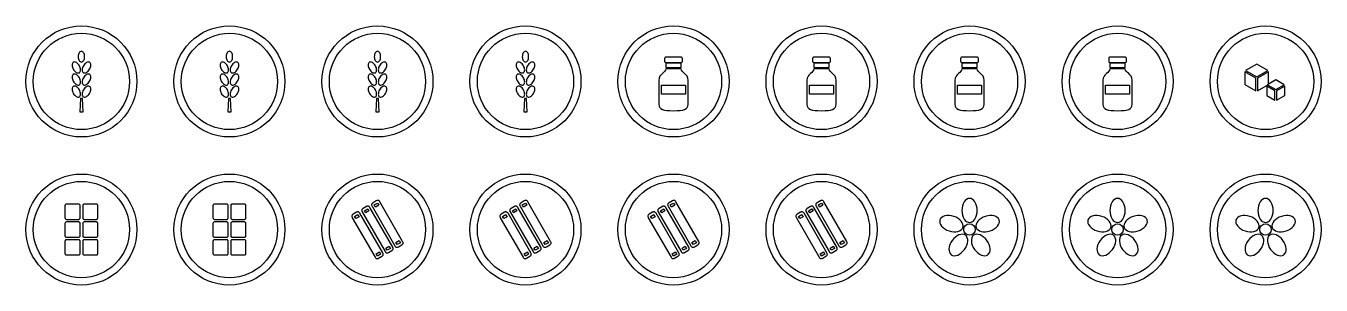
# Model space of a CAD drawing. Extents: x 4 to 288, y 4 to 32.
# Drawn here: x 4 to 144, y 4 to 32 of the extents above; entities that cross this region are included whole.
import ezdxf

# ---------------------------------------------------------------- set-up
doc = ezdxf.new("R2010")
doc.units = 0
doc.layers.add('CUT', color=1, linetype='CONTINUOUS')
doc.layers.add('RASTER', color=7, linetype='CONTINUOUS')

msp = doc.modelspace()

# ---------------------------------------------------------------- linework, layer by layer
at = {"layer": 'CUT'}
for centre in [(10, 26), (26, 26), (42, 26), (58, 26), (74, 26), (90, 26), (106, 26), (122, 26), (138, 26), (10, 10), (26, 10), (42, 10), (58, 10), (74, 10), (90, 10), (106, 10), (122, 10), (138, 10)]:
    msp.add_circle(centre, 6, dxfattribs=at)
at = {"layer": 'RASTER'}
for points in [[(9.778, 27.699), (9.705, 27.809), (9.625, 27.904), (9.54, 27.982), (9.452, 28.043), (9.363, 28.084), (9.278, 28.104), (9.197, 28.101), (9.125, 28.075), (9.066, 28.025), (9.023, 27.957), (8.998, 27.873), (8.989, 27.776), (8.997, 27.669), (9.023, 27.556), (9.065, 27.439), (9.124, 27.321), (9.196, 27.211), (9.277, 27.116), (9.362, 27.038), (9.45, 26.977), (9.538, 26.936), (9.624, 26.916), (9.704, 26.919), (9.777, 26.945), (9.836, 26.995), (9.879, 27.063), (9.904, 27.147), (9.913, 27.244), (9.904, 27.351), (9.879, 27.464), (9.837, 27.581), (9.778, 27.699)], [(10.343, 28.677), (10.336, 28.795), (10.316, 28.904), (10.285, 29.003), (10.243, 29.09), (10.192, 29.161), (10.134, 29.215), (10.069, 29.249), (10, 29.26), (9.931, 29.249), (9.866, 29.215), (9.808, 29.161), (9.757, 29.09), (9.715, 29.003), (9.684, 28.904), (9.664, 28.795), (9.657, 28.677), (9.664, 28.559), (9.684, 28.45), (9.715, 28.351), (9.757, 28.264), (9.808, 28.193), (9.866, 28.139), (9.931, 28.105), (10, 28.094), (10.069, 28.105), (10.134, 28.139), (10.192, 28.193), (10.243, 28.264), (10.285, 28.351), (10.316, 28.45), (10.336, 28.559), (10.343, 28.677)], [(10.876, 27.321), (10.935, 27.439), (10.977, 27.556), (11.003, 27.669), (11.011, 27.776), (11.002, 27.873), (10.977, 27.957), (10.934, 28.025), (10.875, 28.075), (10.803, 28.101), (10.722, 28.104), (10.637, 28.084), (10.548, 28.043), (10.46, 27.982), (10.375, 27.904), (10.295, 27.809), (10.222, 27.699), (10.163, 27.581), (10.121, 27.464), (10.096, 27.351), (10.087, 27.244), (10.096, 27.147), (10.121, 27.063), (10.164, 26.995), (10.223, 26.945), (10.296, 26.919), (10.376, 26.916), (10.462, 26.936), (10.55, 26.977), (10.638, 27.038), (10.723, 27.116), (10.804, 27.211), (10.876, 27.321)], [(25.778, 27.699), (25.705, 27.809), (25.625, 27.904), (25.54, 27.982), (25.452, 28.043), (25.363, 28.084), (25.278, 28.104), (25.197, 28.101), (25.125, 28.075), (25.066, 28.025), (25.023, 27.957), (24.998, 27.873), (24.989, 27.776), (24.997, 27.669), (25.023, 27.556), (25.065, 27.439), (25.124, 27.321), (25.196, 27.211), (25.277, 27.116), (25.362, 27.038), (25.45, 26.977), (25.538, 26.936), (25.624, 26.916), (25.704, 26.919), (25.777, 26.945), (25.836, 26.995), (25.879, 27.063), (25.904, 27.147), (25.913, 27.244), (25.904, 27.351), (25.879, 27.464), (25.837, 27.581), (25.778, 27.699)], [(26.343, 28.677), (26.336, 28.795), (26.316, 28.904), (26.285, 29.003), (26.243, 29.09), (26.192, 29.161), (26.134, 29.215), (26.069, 29.249), (26, 29.26), (25.931, 29.249), (25.866, 29.215), (25.808, 29.161), (25.757, 29.09), (25.715, 29.003), (25.684, 28.904), (25.664, 28.795), (25.657, 28.677), (25.664, 28.559), (25.684, 28.45), (25.715, 28.351), (25.757, 28.264), (25.808, 28.193), (25.866, 28.139), (25.931, 28.105), (26, 28.094), (26.069, 28.105), (26.134, 28.139), (26.192, 28.193), (26.243, 28.264), (26.285, 28.351), (26.316, 28.45), (26.336, 28.559), (26.343, 28.677)], [(26.876, 27.321), (26.935, 27.439), (26.977, 27.556), (27.003, 27.669), (27.011, 27.776), (27.002, 27.873), (26.977, 27.957), (26.934, 28.025), (26.875, 28.075), (26.803, 28.101), (26.722, 28.104), (26.637, 28.084), (26.548, 28.043), (26.46, 27.982), (26.375, 27.904), (26.295, 27.809), (26.222, 27.699), (26.163, 27.581), (26.121, 27.464), (26.096, 27.351), (26.087, 27.244), (26.096, 27.147), (26.121, 27.063), (26.164, 26.995), (26.223, 26.945), (26.296, 26.919), (26.376, 26.916), (26.462, 26.936), (26.55, 26.977), (26.638, 27.038), (26.723, 27.116), (26.804, 27.211), (26.876, 27.321)], [(41.778, 27.699), (41.705, 27.809), (41.625, 27.904), (41.54, 27.982), (41.452, 28.043), (41.363, 28.084), (41.278, 28.104), (41.197, 28.101), (41.125, 28.075), (41.066, 28.025), (41.023, 27.957), (40.998, 27.873), (40.989, 27.776), (40.997, 27.669), (41.023, 27.556), (41.065, 27.439), (41.124, 27.321), (41.196, 27.211), (41.277, 27.116), (41.362, 27.038), (41.45, 26.977), (41.538, 26.936), (41.624, 26.916), (41.704, 26.919), (41.777, 26.945), (41.836, 26.995), (41.879, 27.063), (41.904, 27.147), (41.913, 27.244), (41.904, 27.351), (41.879, 27.464), (41.837, 27.581), (41.778, 27.699)], [(42.343, 28.677), (42.336, 28.795), (42.316, 28.904), (42.285, 29.003), (42.243, 29.09), (42.192, 29.161), (42.134, 29.215), (42.069, 29.249), (42, 29.26), (41.931, 29.249), (41.866, 29.215), (41.808, 29.161), (41.757, 29.09), (41.715, 29.003), (41.684, 28.904), (41.664, 28.795), (41.657, 28.677), (41.664, 28.559), (41.684, 28.45), (41.715, 28.351), (41.757, 28.264), (41.808, 28.193), (41.866, 28.139), (41.931, 28.105), (42, 28.094), (42.069, 28.105), (42.134, 28.139), (42.192, 28.193), (42.243, 28.264), (42.285, 28.351), (42.316, 28.45), (42.336, 28.559), (42.343, 28.677)], [(42.876, 27.321), (42.935, 27.439), (42.977, 27.556), (43.003, 27.669), (43.011, 27.776), (43.002, 27.873), (42.977, 27.957), (42.934, 28.025), (42.875, 28.075), (42.803, 28.101), (42.722, 28.104), (42.637, 28.084), (42.548, 28.043), (42.46, 27.982), (42.375, 27.904), (42.295, 27.809), (42.222, 27.699), (42.163, 27.581), (42.121, 27.464), (42.096, 27.351), (42.087, 27.244), (42.096, 27.147), (42.121, 27.063), (42.164, 26.995), (42.223, 26.945), (42.296, 26.919), (42.376, 26.916), (42.462, 26.936), (42.55, 26.977), (42.638, 27.038), (42.723, 27.116), (42.804, 27.211), (42.876, 27.321)], [(57.778, 27.699), (57.705, 27.809), (57.625, 27.904), (57.54, 27.982), (57.452, 28.043), (57.363, 28.084), (57.278, 28.104), (57.197, 28.101), (57.125, 28.075), (57.066, 28.025), (57.023, 27.957), (56.998, 27.873), (56.989, 27.776), (56.997, 27.669), (57.023, 27.556), (57.065, 27.439), (57.124, 27.321), (57.196, 27.211), (57.277, 27.116), (57.362, 27.038), (57.45, 26.977), (57.538, 26.936), (57.624, 26.916), (57.704, 26.919), (57.777, 26.945), (57.836, 26.995), (57.879, 27.063), (57.904, 27.147), (57.913, 27.244), (57.904, 27.351), (57.879, 27.464), (57.837, 27.581), (57.778, 27.699)], [(58.343, 28.677), (58.336, 28.795), (58.316, 28.904), (58.285, 29.003), (58.243, 29.09), (58.192, 29.161), (58.134, 29.215), (58.069, 29.249), (58, 29.26), (57.931, 29.249), (57.866, 29.215), (57.808, 29.161), (57.757, 29.09), (57.715, 29.003), (57.684, 28.904), (57.664, 28.795), (57.657, 28.677), (57.664, 28.559), (57.684, 28.45), (57.715, 28.351), (57.757, 28.264), (57.808, 28.193), (57.866, 28.139), (57.931, 28.105), (58, 28.094), (58.069, 28.105), (58.134, 28.139), (58.192, 28.193), (58.243, 28.264), (58.285, 28.351), (58.316, 28.45), (58.336, 28.559), (58.343, 28.677)], [(58.876, 27.321), (58.935, 27.439), (58.977, 27.556), (59.003, 27.669), (59.011, 27.776), (59.002, 27.873), (58.977, 27.957), (58.934, 28.025), (58.875, 28.075), (58.803, 28.101), (58.722, 28.104), (58.637, 28.084), (58.548, 28.043), (58.46, 27.982), (58.375, 27.904), (58.295, 27.809), (58.222, 27.699), (58.163, 27.581), (58.121, 27.464), (58.096, 27.351), (58.087, 27.244), (58.096, 27.147), (58.121, 27.063), (58.164, 26.995), (58.223, 26.945), (58.296, 26.919), (58.376, 26.916), (58.462, 26.936), (58.55, 26.977), (58.638, 27.038), (58.723, 27.116), (58.804, 27.211), (58.876, 27.321)], [(73.039, 28.471), (73.039, 28.196), (73.041, 28.164), (73.048, 28.136), (73.058, 28.113), (73.073, 28.094), (73.093, 28.079), (73.116, 28.068), (73.144, 28.061), (73.176, 28.059), (74.824, 28.059), (74.856, 28.061), (74.884, 28.068), (74.907, 28.079), (74.927, 28.094), (74.942, 28.113), (74.952, 28.136), (74.959, 28.164), (74.961, 28.196), (74.961, 28.471), (74.959, 28.503), (74.952, 28.531), (74.942, 28.555), (74.927, 28.574), (74.907, 28.589), (74.884, 28.6), (74.856, 28.606), (74.824, 28.608), (73.176, 28.608), (73.144, 28.606), (73.116, 28.6), (73.093, 28.589), (73.073, 28.574), (73.058, 28.555), (73.048, 28.531), (73.041, 28.503), (73.039, 28.471)], [(89.039, 28.471), (89.039, 28.196), (89.041, 28.164), (89.048, 28.136), (89.058, 28.113), (89.073, 28.094), (89.093, 28.079), (89.116, 28.068), (89.144, 28.061), (89.176, 28.059), (90.824, 28.059), (90.856, 28.061), (90.884, 28.068), (90.907, 28.079), (90.927, 28.094), (90.942, 28.113), (90.952, 28.136), (90.959, 28.164), (90.961, 28.196), (90.961, 28.471), (90.959, 28.503), (90.952, 28.531), (90.942, 28.555), (90.927, 28.574), (90.907, 28.589), (90.884, 28.6), (90.856, 28.606), (90.824, 28.608), (89.176, 28.608), (89.144, 28.606), (89.116, 28.6), (89.093, 28.589), (89.073, 28.574), (89.058, 28.555), (89.048, 28.531), (89.041, 28.503), (89.039, 28.471)], [(105.039, 28.471), (105.039, 28.196), (105.041, 28.164), (105.048, 28.136), (105.058, 28.113), (105.073, 28.094), (105.093, 28.079), (105.116, 28.068), (105.144, 28.061), (105.176, 28.059), (106.824, 28.059), (106.856, 28.061), (106.884, 28.068), (106.907, 28.079), (106.927, 28.094), (106.942, 28.113), (106.952, 28.136), (106.959, 28.164), (106.961, 28.196), (106.961, 28.471), (106.959, 28.503), (106.952, 28.531), (106.942, 28.555), (106.927, 28.574), (106.907, 28.589), (106.884, 28.6), (106.856, 28.606), (106.824, 28.608), (105.176, 28.608), (105.144, 28.606), (105.116, 28.6), (105.093, 28.589), (105.073, 28.574), (105.058, 28.555), (105.048, 28.531), (105.041, 28.503), (105.039, 28.471)], [(121.039, 28.471), (121.039, 28.196), (121.041, 28.164), (121.048, 28.136), (121.058, 28.113), (121.073, 28.094), (121.093, 28.079), (121.116, 28.068), (121.144, 28.061), (121.176, 28.059), (122.824, 28.059), (122.856, 28.061), (122.884, 28.068), (122.907, 28.079), (122.927, 28.094), (122.942, 28.113), (122.952, 28.136), (122.959, 28.164), (122.961, 28.196), (122.961, 28.471), (122.959, 28.503), (122.952, 28.531), (122.942, 28.555), (122.927, 28.574), (122.907, 28.589), (122.884, 28.6), (122.856, 28.606), (122.824, 28.608), (121.176, 28.608), (121.144, 28.606), (121.116, 28.6), (121.093, 28.589), (121.073, 28.574), (121.058, 28.555), (121.048, 28.531), (121.041, 28.503), (121.039, 28.471)], [(9.778, 26.395), (9.705, 26.505), (9.625, 26.6), (9.54, 26.678), (9.452, 26.739), (9.363, 26.78), (9.278, 26.8), (9.197, 26.797), (9.125, 26.771), (9.066, 26.721), (9.023, 26.653), (8.998, 26.569), (8.989, 26.472), (8.997, 26.365), (9.023, 26.252), (9.065, 26.135), (9.124, 26.017), (9.196, 25.907), (9.277, 25.812), (9.362, 25.734), (9.45, 25.673), (9.538, 25.632), (9.624, 25.612), (9.704, 25.615), (9.777, 25.641), (9.836, 25.691), (9.879, 25.759), (9.904, 25.843), (9.913, 25.94), (9.904, 26.047), (9.879, 26.16), (9.837, 26.277), (9.778, 26.395)], [(10.876, 26.017), (10.935, 26.135), (10.977, 26.252), (11.003, 26.365), (11.011, 26.472), (11.002, 26.569), (10.977, 26.653), (10.934, 26.721), (10.875, 26.771), (10.803, 26.797), (10.722, 26.8), (10.637, 26.78), (10.548, 26.739), (10.46, 26.678), (10.375, 26.6), (10.295, 26.505), (10.222, 26.395), (10.163, 26.277), (10.121, 26.16), (10.096, 26.047), (10.087, 25.94), (10.096, 25.843), (10.121, 25.759), (10.164, 25.691), (10.223, 25.641), (10.296, 25.615), (10.376, 25.612), (10.462, 25.632), (10.55, 25.673), (10.638, 25.734), (10.723, 25.812), (10.804, 25.907), (10.876, 26.017)], [(25.778, 26.395), (25.705, 26.505), (25.625, 26.6), (25.54, 26.678), (25.452, 26.739), (25.363, 26.78), (25.278, 26.8), (25.197, 26.797), (25.125, 26.771), (25.066, 26.721), (25.023, 26.653), (24.998, 26.569), (24.989, 26.472), (24.997, 26.365), (25.023, 26.252), (25.065, 26.135), (25.124, 26.017), (25.196, 25.907), (25.277, 25.812), (25.362, 25.734), (25.45, 25.673), (25.538, 25.632), (25.624, 25.612), (25.704, 25.615), (25.777, 25.641), (25.836, 25.691), (25.879, 25.759), (25.904, 25.843), (25.913, 25.94), (25.904, 26.047), (25.879, 26.16), (25.837, 26.277), (25.778, 26.395)], [(26.876, 26.017), (26.935, 26.135), (26.977, 26.252), (27.003, 26.365), (27.011, 26.472), (27.002, 26.569), (26.977, 26.653), (26.934, 26.721), (26.875, 26.771), (26.803, 26.797), (26.722, 26.8), (26.637, 26.78), (26.548, 26.739), (26.46, 26.678), (26.375, 26.6), (26.295, 26.505), (26.222, 26.395), (26.163, 26.277), (26.121, 26.16), (26.096, 26.047), (26.087, 25.94), (26.096, 25.843), (26.121, 25.759), (26.164, 25.691), (26.223, 25.641), (26.296, 25.615), (26.376, 25.612), (26.462, 25.632), (26.55, 25.673), (26.638, 25.734), (26.723, 25.812), (26.804, 25.907), (26.876, 26.017)], [(41.778, 26.395), (41.705, 26.505), (41.625, 26.6), (41.54, 26.678), (41.452, 26.739), (41.363, 26.78), (41.278, 26.8), (41.197, 26.797), (41.125, 26.771), (41.066, 26.721), (41.023, 26.653), (40.998, 26.569), (40.989, 26.472), (40.997, 26.365), (41.023, 26.252), (41.065, 26.135), (41.124, 26.017), (41.196, 25.907), (41.277, 25.812), (41.362, 25.734), (41.45, 25.673), (41.538, 25.632), (41.624, 25.612), (41.704, 25.615), (41.777, 25.641), (41.836, 25.691), (41.879, 25.759), (41.904, 25.843), (41.913, 25.94), (41.904, 26.047), (41.879, 26.16), (41.837, 26.277), (41.778, 26.395)], [(42.876, 26.017), (42.935, 26.135), (42.977, 26.252), (43.003, 26.365), (43.011, 26.472), (43.002, 26.569), (42.977, 26.653), (42.934, 26.721), (42.875, 26.771), (42.803, 26.797), (42.722, 26.8), (42.637, 26.78), (42.548, 26.739), (42.46, 26.678), (42.375, 26.6), (42.295, 26.505), (42.222, 26.395), (42.163, 26.277), (42.121, 26.16), (42.096, 26.047), (42.087, 25.94), (42.096, 25.843), (42.121, 25.759), (42.164, 25.691), (42.223, 25.641), (42.296, 25.615), (42.376, 25.612), (42.462, 25.632), (42.55, 25.673), (42.638, 25.734), (42.723, 25.812), (42.804, 25.907), (42.876, 26.017)], [(57.778, 26.395), (57.705, 26.505), (57.625, 26.6), (57.54, 26.678), (57.452, 26.739), (57.363, 26.78), (57.278, 26.8), (57.197, 26.797), (57.125, 26.771), (57.066, 26.721), (57.023, 26.653), (56.998, 26.569), (56.989, 26.472), (56.997, 26.365), (57.023, 26.252), (57.065, 26.135), (57.124, 26.017), (57.196, 25.907), (57.277, 25.812), (57.362, 25.734), (57.45, 25.673), (57.538, 25.632), (57.624, 25.612), (57.704, 25.615), (57.777, 25.641), (57.836, 25.691), (57.879, 25.759), (57.904, 25.843), (57.913, 25.94), (57.904, 26.047), (57.879, 26.16), (57.837, 26.277), (57.778, 26.395)], [(58.876, 26.017), (58.935, 26.135), (58.977, 26.252), (59.003, 26.365), (59.011, 26.472), (59.002, 26.569), (58.977, 26.653), (58.934, 26.721), (58.875, 26.771), (58.803, 26.797), (58.722, 26.8), (58.637, 26.78), (58.548, 26.739), (58.46, 26.678), (58.375, 26.6), (58.295, 26.505), (58.222, 26.395), (58.163, 26.277), (58.121, 26.16), (58.096, 26.047), (58.087, 25.94), (58.096, 25.843), (58.121, 25.759), (58.164, 25.691), (58.223, 25.641), (58.296, 25.615), (58.376, 25.612), (58.462, 25.632), (58.55, 25.673), (58.638, 25.734), (58.723, 25.812), (58.804, 25.907), (58.876, 26.017)], [(73.176, 27.373), (73.144, 27.23), (73.058, 27.103), (72.937, 26.982), (72.799, 26.858), (72.66, 26.721), (72.539, 26.562), (72.454, 26.371), (72.421, 26.137), (72.421, 23.529), (72.444, 23.342), (72.514, 23.19), (72.631, 23.07), (72.799, 22.98), (73.018, 22.915), (73.29, 22.873), (73.617, 22.85), (74, 22.843), (74.383, 22.85), (74.71, 22.873), (74.982, 22.915), (75.201, 22.98), (75.369, 23.07), (75.486, 23.19), (75.556, 23.342), (75.579, 23.529), (75.579, 26.137), (75.546, 26.371), (75.461, 26.562), (75.34, 26.721), (75.201, 26.858), (75.063, 26.982), (74.942, 27.103), (74.856, 27.23), (74.824, 27.373), (73.176, 27.373)], [(73.176, 27.991), (73.176, 27.51), (74.824, 27.51), (74.824, 27.991), (73.176, 27.991)], [(89.176, 27.373), (89.144, 27.23), (89.058, 27.103), (88.937, 26.982), (88.799, 26.858), (88.66, 26.721), (88.539, 26.562), (88.454, 26.371), (88.421, 26.137), (88.421, 23.529), (88.444, 23.342), (88.514, 23.19), (88.631, 23.07), (88.799, 22.98), (89.018, 22.915), (89.29, 22.873), (89.617, 22.85), (90, 22.843), (90.383, 22.85), (90.71, 22.873), (90.982, 22.915), (91.201, 22.98), (91.369, 23.07), (91.486, 23.19), (91.556, 23.342), (91.579, 23.529), (91.579, 26.137), (91.546, 26.371), (91.461, 26.562), (91.34, 26.721), (91.201, 26.858), (91.063, 26.982), (90.942, 27.103), (90.856, 27.23), (90.824, 27.373), (89.176, 27.373)], [(89.176, 27.991), (89.176, 27.51), (90.824, 27.51), (90.824, 27.991), (89.176, 27.991)], [(105.176, 27.373), (105.144, 27.23), (105.058, 27.103), (104.937, 26.982), (104.799, 26.858), (104.66, 26.721), (104.539, 26.562), (104.454, 26.371), (104.421, 26.137), (104.421, 23.529), (104.444, 23.342), (104.514, 23.19), (104.631, 23.07), (104.799, 22.98), (105.018, 22.915), (105.29, 22.873), (105.617, 22.85), (106, 22.843), (106.383, 22.85), (106.71, 22.873), (106.982, 22.915), (107.201, 22.98), (107.369, 23.07), (107.486, 23.19), (107.556, 23.342), (107.579, 23.529), (107.579, 26.137), (107.546, 26.371), (107.461, 26.562), (107.34, 26.721), (107.201, 26.858), (107.063, 26.982), (106.942, 27.103), (106.856, 27.23), (106.824, 27.373), (105.176, 27.373)], [(105.176, 27.991), (105.176, 27.51), (106.824, 27.51), (106.824, 27.991), (105.176, 27.991)], [(121.176, 27.373), (121.144, 27.23), (121.058, 27.103), (120.937, 26.982), (120.799, 26.858), (120.66, 26.721), (120.539, 26.562), (120.454, 26.371), (120.421, 26.137), (120.421, 23.529), (120.444, 23.342), (120.514, 23.19), (120.631, 23.07), (120.799, 22.98), (121.018, 22.915), (121.29, 22.873), (121.617, 22.85), (122, 22.843), (122.383, 22.85), (122.71, 22.873), (122.982, 22.915), (123.201, 22.98), (123.369, 23.07), (123.486, 23.19), (123.556, 23.342), (123.579, 23.529), (123.579, 26.137), (123.546, 26.371), (123.461, 26.562), (123.34, 26.721), (123.201, 26.858), (123.063, 26.982), (122.942, 27.103), (122.856, 27.23), (122.824, 27.373), (121.176, 27.373)], [(121.176, 27.991), (121.176, 27.51), (122.824, 27.51), (122.824, 27.991), (121.176, 27.991)], [(135.761, 27.05), (135.761, 25.677), (136.955, 24.991), (136.955, 26.364), (135.761, 27.05)], [(137.039, 27.881), (135.845, 27.194), (137.039, 26.508), (138.233, 27.194), (137.039, 27.881)], [(137.123, 26.364), (137.123, 24.991), (138.317, 25.677), (138.317, 27.05), (137.123, 26.364)], [(9.778, 25.091), (9.705, 25.2), (9.625, 25.295), (9.54, 25.374), (9.452, 25.435), (9.363, 25.476), (9.278, 25.496), (9.197, 25.493), (9.125, 25.466), (9.066, 25.417), (9.023, 25.349), (8.998, 25.264), (8.989, 25.168), (8.997, 25.061), (9.023, 24.948), (9.065, 24.831), (9.124, 24.713), (9.196, 24.603), (9.277, 24.508), (9.362, 24.429), (9.45, 24.369), (9.538, 24.328), (9.624, 24.308), (9.704, 24.31), (9.777, 24.337), (9.836, 24.387), (9.879, 24.455), (9.904, 24.539), (9.913, 24.636), (9.904, 24.743), (9.879, 24.856), (9.837, 24.973), (9.778, 25.091)], [(10.876, 24.713), (10.935, 24.831), (10.977, 24.948), (11.003, 25.061), (11.011, 25.168), (11.002, 25.264), (10.977, 25.349), (10.934, 25.417), (10.875, 25.466), (10.803, 25.493), (10.722, 25.496), (10.637, 25.476), (10.548, 25.435), (10.46, 25.374), (10.375, 25.295), (10.295, 25.2), (10.222, 25.091), (10.163, 24.973), (10.121, 24.856), (10.096, 24.743), (10.087, 24.636), (10.096, 24.539), (10.121, 24.455), (10.164, 24.387), (10.223, 24.337), (10.296, 24.31), (10.376, 24.308), (10.462, 24.328), (10.55, 24.369), (10.638, 24.429), (10.723, 24.508), (10.804, 24.603), (10.876, 24.713)], [(25.778, 25.091), (25.705, 25.2), (25.625, 25.295), (25.54, 25.374), (25.452, 25.435), (25.363, 25.476), (25.278, 25.496), (25.197, 25.493), (25.125, 25.466), (25.066, 25.417), (25.023, 25.349), (24.998, 25.264), (24.989, 25.168), (24.997, 25.061), (25.023, 24.948), (25.065, 24.831), (25.124, 24.713), (25.196, 24.603), (25.277, 24.508), (25.362, 24.429), (25.45, 24.369), (25.538, 24.328), (25.624, 24.308), (25.704, 24.31), (25.777, 24.337), (25.836, 24.387), (25.879, 24.455), (25.904, 24.539), (25.913, 24.636), (25.904, 24.743), (25.879, 24.856), (25.837, 24.973), (25.778, 25.091)], [(26.876, 24.713), (26.935, 24.831), (26.977, 24.948), (27.003, 25.061), (27.011, 25.168), (27.002, 25.264), (26.977, 25.349), (26.934, 25.417), (26.875, 25.466), (26.803, 25.493), (26.722, 25.496), (26.637, 25.476), (26.548, 25.435), (26.46, 25.374), (26.375, 25.295), (26.295, 25.2), (26.222, 25.091), (26.163, 24.973), (26.121, 24.856), (26.096, 24.743), (26.087, 24.636), (26.096, 24.539), (26.121, 24.455), (26.164, 24.387), (26.223, 24.337), (26.296, 24.31), (26.376, 24.308), (26.462, 24.328), (26.55, 24.369), (26.638, 24.429), (26.723, 24.508), (26.804, 24.603), (26.876, 24.713)], [(41.778, 25.091), (41.705, 25.2), (41.625, 25.295), (41.54, 25.374), (41.452, 25.435), (41.363, 25.476), (41.278, 25.496), (41.197, 25.493), (41.125, 25.466), (41.066, 25.417), (41.023, 25.349), (40.998, 25.264), (40.989, 25.168), (40.997, 25.061), (41.023, 24.948), (41.065, 24.831), (41.124, 24.713), (41.196, 24.603), (41.277, 24.508), (41.362, 24.429), (41.45, 24.369), (41.538, 24.328), (41.624, 24.308), (41.704, 24.31), (41.777, 24.337), (41.836, 24.387), (41.879, 24.455), (41.904, 24.539), (41.913, 24.636), (41.904, 24.743), (41.879, 24.856), (41.837, 24.973), (41.778, 25.091)], [(42.876, 24.713), (42.935, 24.831), (42.977, 24.948), (43.003, 25.061), (43.011, 25.168), (43.002, 25.264), (42.977, 25.349), (42.934, 25.417), (42.875, 25.466), (42.803, 25.493), (42.722, 25.496), (42.637, 25.476), (42.548, 25.435), (42.46, 25.374), (42.375, 25.295), (42.295, 25.2), (42.222, 25.091), (42.163, 24.973), (42.121, 24.856), (42.096, 24.743), (42.087, 24.636), (42.096, 24.539), (42.121, 24.455), (42.164, 24.387), (42.223, 24.337), (42.296, 24.31), (42.376, 24.308), (42.462, 24.328), (42.55, 24.369), (42.638, 24.429), (42.723, 24.508), (42.804, 24.603), (42.876, 24.713)], [(57.778, 25.091), (57.705, 25.2), (57.625, 25.295), (57.54, 25.374), (57.452, 25.435), (57.363, 25.476), (57.278, 25.496), (57.197, 25.493), (57.125, 25.466), (57.066, 25.417), (57.023, 25.349), (56.998, 25.264), (56.989, 25.168), (56.997, 25.061), (57.023, 24.948), (57.065, 24.831), (57.124, 24.713), (57.196, 24.603), (57.277, 24.508), (57.362, 24.429), (57.45, 24.369), (57.538, 24.328), (57.624, 24.308), (57.704, 24.31), (57.777, 24.337), (57.836, 24.387), (57.879, 24.455), (57.904, 24.539), (57.913, 24.636), (57.904, 24.743), (57.879, 24.856), (57.837, 24.973), (57.778, 25.091)], [(58.876, 24.713), (58.935, 24.831), (58.977, 24.948), (59.003, 25.061), (59.011, 25.168), (59.002, 25.264), (58.977, 25.349), (58.934, 25.417), (58.875, 25.466), (58.803, 25.493), (58.722, 25.496), (58.637, 25.476), (58.548, 25.435), (58.46, 25.374), (58.375, 25.295), (58.295, 25.2), (58.222, 25.091), (58.163, 24.973), (58.121, 24.856), (58.096, 24.743), (58.087, 24.636), (58.096, 24.539), (58.121, 24.455), (58.164, 24.387), (58.223, 24.337), (58.296, 24.31), (58.376, 24.308), (58.462, 24.328), (58.55, 24.369), (58.638, 24.429), (58.723, 24.508), (58.804, 24.603), (58.876, 24.713)], [(72.696, 25.588), (75.304, 25.588), (75.304, 24.627), (72.696, 24.627), (72.696, 25.588)], [(88.696, 25.588), (91.304, 25.588), (91.304, 24.627), (88.696, 24.627), (88.696, 25.588)], [(104.696, 25.588), (107.304, 25.588), (107.304, 24.627), (104.696, 24.627), (104.696, 25.588)], [(120.696, 25.588), (123.304, 25.588), (123.304, 24.627), (120.696, 24.627), (120.696, 25.588)], [(138.119, 25.506), (138.119, 24.476), (139.015, 23.961), (139.015, 24.991), (138.119, 25.506)], [(139.098, 26.165), (138.202, 25.65), (139.098, 25.135), (139.994, 25.65), (139.098, 26.165)], [(139.182, 24.991), (139.182, 23.961), (140.078, 24.476), (140.078, 25.506), (139.182, 24.991)], [(9.897, 24.147), (9.828, 22.705), (10.172, 22.705), (10.103, 24.147), (9.897, 24.147)], [(25.897, 24.147), (25.828, 22.705), (26.172, 22.705), (26.103, 24.147), (25.897, 24.147)], [(41.897, 24.147), (41.828, 22.705), (42.172, 22.705), (42.103, 24.147), (41.897, 24.147)], [(57.897, 24.147), (57.828, 22.705), (58.172, 22.705), (58.103, 24.147), (57.897, 24.147)], [(8.215, 12.54), (8.215, 11.304), (8.219, 11.256), (8.228, 11.214), (8.244, 11.179), (8.267, 11.15), (8.296, 11.127), (8.331, 11.111), (8.373, 11.101), (8.421, 11.098), (9.657, 11.098), (9.705, 11.101), (9.747, 11.111), (9.782, 11.127), (9.811, 11.15), (9.834, 11.179), (9.85, 11.214), (9.86, 11.256), (9.863, 11.304), (9.863, 12.54), (9.86, 12.588), (9.85, 12.63), (9.834, 12.665), (9.811, 12.694), (9.782, 12.717), (9.747, 12.733), (9.705, 12.742), (9.657, 12.746), (8.421, 12.746), (8.373, 12.742), (8.331, 12.733), (8.296, 12.717), (8.267, 12.694), (8.244, 12.665), (8.228, 12.63), (8.219, 12.588), (8.215, 12.54)], [(10.137, 12.54), (10.137, 11.304), (10.14, 11.256), (10.15, 11.214), (10.166, 11.179), (10.189, 11.15), (10.218, 11.127), (10.253, 11.111), (10.295, 11.101), (10.343, 11.098), (11.579, 11.098), (11.627, 11.101), (11.669, 11.111), (11.704, 11.127), (11.733, 11.15), (11.756, 11.179), (11.772, 11.214), (11.781, 11.256), (11.785, 11.304), (11.785, 12.54), (11.781, 12.588), (11.772, 12.63), (11.756, 12.665), (11.733, 12.694), (11.704, 12.717), (11.669, 12.733), (11.627, 12.742), (11.579, 12.746), (10.343, 12.746), (10.295, 12.742), (10.253, 12.733), (10.218, 12.717), (10.189, 12.694), (10.166, 12.665), (10.15, 12.63), (10.14, 12.588), (10.137, 12.54)], [(24.215, 12.54), (24.215, 11.304), (24.219, 11.256), (24.228, 11.214), (24.244, 11.179), (24.267, 11.15), (24.296, 11.127), (24.331, 11.111), (24.373, 11.101), (24.421, 11.098), (25.657, 11.098), (25.705, 11.101), (25.747, 11.111), (25.782, 11.127), (25.811, 11.15), (25.834, 11.179), (25.85, 11.214), (25.86, 11.256), (25.863, 11.304), (25.863, 12.54), (25.86, 12.588), (25.85, 12.63), (25.834, 12.665), (25.811, 12.694), (25.782, 12.717), (25.747, 12.733), (25.705, 12.742), (25.657, 12.746), (24.421, 12.746), (24.373, 12.742), (24.331, 12.733), (24.296, 12.717), (24.267, 12.694), (24.244, 12.665), (24.228, 12.63), (24.219, 12.588), (24.215, 12.54)], [(26.137, 12.54), (26.137, 11.304), (26.14, 11.256), (26.15, 11.214), (26.166, 11.179), (26.189, 11.15), (26.218, 11.127), (26.253, 11.111), (26.295, 11.101), (26.343, 11.098), (27.579, 11.098), (27.627, 11.101), (27.669, 11.111), (27.704, 11.127), (27.733, 11.15), (27.756, 11.179), (27.772, 11.214), (27.781, 11.256), (27.785, 11.304), (27.785, 12.54), (27.781, 12.588), (27.772, 12.63), (27.756, 12.665), (27.733, 12.694), (27.704, 12.717), (27.669, 12.733), (27.627, 12.742), (27.579, 12.746), (26.343, 12.746), (26.295, 12.742), (26.253, 12.733), (26.218, 12.717), (26.189, 12.694), (26.166, 12.665), (26.15, 12.63), (26.14, 12.588), (26.137, 12.54)], [(41.418, 12.518), (43.889, 8.238), (43.925, 8.184), (43.964, 8.142), (44.006, 8.112), (44.052, 8.094), (44.1, 8.087), (44.152, 8.092), (44.207, 8.109), (44.264, 8.137), (44.621, 8.343), (44.675, 8.379), (44.717, 8.418), (44.747, 8.46), (44.765, 8.505), (44.772, 8.554), (44.767, 8.605), (44.75, 8.66), (44.722, 8.718), (42.251, 12.998), (42.215, 13.052), (42.176, 13.093), (42.133, 13.124), (42.088, 13.142), (42.04, 13.149), (41.988, 13.144), (41.933, 13.127), (41.876, 13.098), (41.519, 12.893), (41.465, 12.857), (41.423, 12.818), (41.393, 12.775), (41.375, 12.73), (41.368, 12.682), (41.373, 12.63), (41.39, 12.575), (41.418, 12.518)], [(41.656, 12.655), (42.013, 12.861), (42.15, 12.623), (41.793, 12.417), (41.656, 12.655)], [(57.418, 12.518), (59.889, 8.238), (59.925, 8.184), (59.964, 8.142), (60.006, 8.112), (60.052, 8.094), (60.1, 8.087), (60.152, 8.092), (60.207, 8.109), (60.264, 8.137), (60.621, 8.343), (60.675, 8.379), (60.717, 8.418), (60.747, 8.46), (60.765, 8.505), (60.772, 8.554), (60.767, 8.605), (60.75, 8.66), (60.722, 8.718), (58.251, 12.998), (58.215, 13.052), (58.176, 13.093), (58.133, 13.124), (58.088, 13.142), (58.04, 13.149), (57.988, 13.144), (57.933, 13.127), (57.876, 13.098), (57.519, 12.893), (57.465, 12.857), (57.423, 12.818), (57.393, 12.775), (57.375, 12.73), (57.368, 12.682), (57.373, 12.63), (57.39, 12.575), (57.418, 12.518)], [(57.656, 12.655), (58.013, 12.861), (58.15, 12.623), (57.793, 12.417), (57.656, 12.655)], [(73.418, 12.518), (75.889, 8.238), (75.925, 8.184), (75.964, 8.142), (76.006, 8.112), (76.052, 8.094), (76.1, 8.087), (76.152, 8.092), (76.207, 8.109), (76.264, 8.137), (76.621, 8.343), (76.675, 8.379), (76.717, 8.418), (76.747, 8.46), (76.765, 8.505), (76.772, 8.554), (76.767, 8.605), (76.75, 8.66), (76.722, 8.718), (74.251, 12.998), (74.215, 13.052), (74.176, 13.093), (74.133, 13.124), (74.088, 13.142), (74.04, 13.149), (73.988, 13.144), (73.933, 13.127), (73.876, 13.098), (73.519, 12.893), (73.465, 12.857), (73.423, 12.818), (73.393, 12.775), (73.375, 12.73), (73.368, 12.682), (73.373, 12.63), (73.39, 12.575), (73.418, 12.518)], [(73.656, 12.655), (74.013, 12.861), (74.15, 12.623), (73.793, 12.417), (73.656, 12.655)], [(89.418, 12.518), (91.889, 8.238), (91.925, 8.184), (91.964, 8.142), (92.006, 8.112), (92.052, 8.094), (92.1, 8.087), (92.152, 8.092), (92.207, 8.109), (92.264, 8.137), (92.621, 8.343), (92.675, 8.379), (92.717, 8.418), (92.747, 8.46), (92.765, 8.505), (92.772, 8.554), (92.767, 8.605), (92.75, 8.66), (92.722, 8.718), (90.251, 12.998), (90.215, 13.052), (90.176, 13.093), (90.133, 13.124), (90.088, 13.142), (90.04, 13.149), (89.988, 13.144), (89.933, 13.127), (89.876, 13.098), (89.519, 12.893), (89.465, 12.857), (89.423, 12.818), (89.393, 12.775), (89.375, 12.73), (89.368, 12.682), (89.373, 12.63), (89.39, 12.575), (89.418, 12.518)], [(89.656, 12.655), (90.013, 12.861), (90.15, 12.623), (89.793, 12.417), (89.656, 12.655)], [(106.824, 12.059), (106.807, 12.322), (106.759, 12.567), (106.683, 12.788), (106.582, 12.981), (106.461, 13.141), (106.321, 13.261), (106.166, 13.337), (106, 13.363), (105.834, 13.337), (105.679, 13.261), (105.539, 13.141), (105.418, 12.981), (105.317, 12.788), (105.241, 12.567), (105.193, 12.322), (105.176, 12.059), (105.193, 11.796), (105.241, 11.552), (105.317, 11.33), (105.418, 11.137), (105.539, 10.978), (105.679, 10.858), (105.834, 10.782), (106, 10.755), (106.166, 10.782), (106.321, 10.858), (106.461, 10.978), (106.582, 11.137), (106.683, 11.33), (106.759, 11.552), (106.807, 11.796), (106.824, 12.059)], [(122.824, 12.059), (122.807, 12.322), (122.759, 12.567), (122.683, 12.788), (122.582, 12.981), (122.461, 13.141), (122.321, 13.261), (122.166, 13.337), (122, 13.363), (121.834, 13.337), (121.679, 13.261), (121.539, 13.141), (121.418, 12.981), (121.317, 12.788), (121.241, 12.567), (121.193, 12.322), (121.176, 12.059), (121.193, 11.796), (121.241, 11.552), (121.317, 11.33), (121.418, 11.137), (121.539, 10.978), (121.679, 10.858), (121.834, 10.782), (122, 10.755), (122.166, 10.782), (122.321, 10.858), (122.461, 10.978), (122.582, 11.137), (122.683, 11.33), (122.759, 11.552), (122.807, 11.796), (122.824, 12.059)], [(138.824, 12.059), (138.807, 12.322), (138.759, 12.567), (138.683, 12.788), (138.582, 12.981), (138.461, 13.141), (138.321, 13.261), (138.166, 13.337), (138, 13.363), (137.834, 13.337), (137.679, 13.261), (137.539, 13.141), (137.418, 12.981), (137.317, 12.788), (137.241, 12.567), (137.193, 12.322), (137.176, 12.059), (137.193, 11.796), (137.241, 11.552), (137.317, 11.33), (137.418, 11.137), (137.539, 10.978), (137.679, 10.858), (137.834, 10.782), (138, 10.755), (138.166, 10.782), (138.321, 10.858), (138.461, 10.978), (138.582, 11.137), (138.683, 11.33), (138.759, 11.552), (138.807, 11.796), (138.824, 12.059)], [(39.278, 11.282), (41.749, 7.002), (41.785, 6.948), (41.824, 6.907), (41.867, 6.876), (41.912, 6.858), (41.96, 6.851), (42.012, 6.856), (42.067, 6.873), (42.124, 6.902), (42.481, 7.107), (42.535, 7.143), (42.577, 7.182), (42.607, 7.225), (42.625, 7.27), (42.632, 7.318), (42.627, 7.37), (42.61, 7.425), (42.582, 7.482), (40.111, 11.762), (40.075, 11.816), (40.036, 11.858), (39.994, 11.888), (39.948, 11.906), (39.9, 11.913), (39.848, 11.908), (39.793, 11.891), (39.736, 11.863), (39.379, 11.657), (39.325, 11.621), (39.283, 11.582), (39.253, 11.54), (39.235, 11.495), (39.228, 11.446), (39.233, 11.395), (39.25, 11.34), (39.278, 11.282)], [(39.516, 11.419), (39.873, 11.625), (40.01, 11.387), (39.653, 11.181), (39.516, 11.419)], [(40.348, 11.9), (42.819, 7.62), (42.855, 7.566), (42.894, 7.524), (42.937, 7.494), (42.982, 7.476), (43.03, 7.469), (43.082, 7.474), (43.137, 7.491), (43.194, 7.519), (43.551, 7.725), (43.605, 7.761), (43.647, 7.8), (43.677, 7.842), (43.695, 7.888), (43.702, 7.936), (43.697, 7.988), (43.68, 8.042), (43.652, 8.1), (41.181, 12.38), (41.145, 12.434), (41.106, 12.476), (41.063, 12.506), (41.018, 12.524), (40.97, 12.531), (40.918, 12.526), (40.863, 12.509), (40.806, 12.481), (40.449, 12.275), (40.395, 12.239), (40.353, 12.2), (40.323, 12.158), (40.305, 12.112), (40.298, 12.064), (40.303, 12.012), (40.32, 11.958), (40.348, 11.9)], [(40.586, 12.037), (40.943, 12.243), (41.08, 12.005), (40.723, 11.799), (40.586, 12.037)], [(55.278, 11.282), (57.749, 7.002), (57.785, 6.948), (57.824, 6.907), (57.867, 6.876), (57.912, 6.858), (57.96, 6.851), (58.012, 6.856), (58.067, 6.873), (58.124, 6.902), (58.481, 7.107), (58.535, 7.143), (58.577, 7.182), (58.607, 7.225), (58.625, 7.27), (58.632, 7.318), (58.627, 7.37), (58.61, 7.425), (58.582, 7.482), (56.111, 11.762), (56.075, 11.816), (56.036, 11.858), (55.994, 11.888), (55.948, 11.906), (55.9, 11.913), (55.848, 11.908), (55.793, 11.891), (55.736, 11.863), (55.379, 11.657), (55.325, 11.621), (55.283, 11.582), (55.253, 11.54), (55.235, 11.495), (55.228, 11.446), (55.233, 11.395), (55.25, 11.34), (55.278, 11.282)], [(55.516, 11.419), (55.873, 11.625), (56.01, 11.387), (55.653, 11.181), (55.516, 11.419)], [(56.348, 11.9), (58.819, 7.62), (58.855, 7.566), (58.894, 7.524), (58.937, 7.494), (58.982, 7.476), (59.03, 7.469), (59.082, 7.474), (59.137, 7.491), (59.194, 7.519), (59.551, 7.725), (59.605, 7.761), (59.647, 7.8), (59.677, 7.842), (59.695, 7.888), (59.702, 7.936), (59.697, 7.988), (59.68, 8.042), (59.652, 8.1), (57.181, 12.38), (57.145, 12.434), (57.106, 12.476), (57.063, 12.506), (57.018, 12.524), (56.97, 12.531), (56.918, 12.526), (56.863, 12.509), (56.806, 12.481), (56.449, 12.275), (56.395, 12.239), (56.353, 12.2), (56.323, 12.158), (56.305, 12.112), (56.298, 12.064), (56.303, 12.012), (56.32, 11.958), (56.348, 11.9)], [(56.586, 12.037), (56.943, 12.243), (57.08, 12.005), (56.723, 11.799), (56.586, 12.037)], [(71.278, 11.282), (73.749, 7.002), (73.785, 6.948), (73.824, 6.907), (73.867, 6.876), (73.912, 6.858), (73.96, 6.851), (74.012, 6.856), (74.067, 6.873), (74.124, 6.902), (74.481, 7.107), (74.535, 7.143), (74.577, 7.182), (74.607, 7.225), (74.625, 7.27), (74.632, 7.318), (74.627, 7.37), (74.61, 7.425), (74.582, 7.482), (72.111, 11.762), (72.075, 11.816), (72.036, 11.858), (71.994, 11.888), (71.948, 11.906), (71.9, 11.913), (71.848, 11.908), (71.793, 11.891), (71.736, 11.863), (71.379, 11.657), (71.325, 11.621), (71.283, 11.582), (71.253, 11.54), (71.235, 11.495), (71.228, 11.446), (71.233, 11.395), (71.25, 11.34), (71.278, 11.282)], [(71.516, 11.419), (71.873, 11.625), (72.01, 11.387), (71.653, 11.181), (71.516, 11.419)], [(72.348, 11.9), (74.819, 7.62), (74.855, 7.566), (74.894, 7.524), (74.937, 7.494), (74.982, 7.476), (75.03, 7.469), (75.082, 7.474), (75.137, 7.491), (75.194, 7.519), (75.551, 7.725), (75.605, 7.761), (75.647, 7.8), (75.677, 7.842), (75.695, 7.888), (75.702, 7.936), (75.697, 7.988), (75.68, 8.042), (75.652, 8.1), (73.181, 12.38), (73.145, 12.434), (73.106, 12.476), (73.063, 12.506), (73.018, 12.524), (72.97, 12.531), (72.918, 12.526), (72.863, 12.509), (72.806, 12.481), (72.449, 12.275), (72.395, 12.239), (72.353, 12.2), (72.323, 12.158), (72.305, 12.112), (72.298, 12.064), (72.303, 12.012), (72.32, 11.958), (72.348, 11.9)], [(72.586, 12.037), (72.943, 12.243), (73.08, 12.005), (72.723, 11.799), (72.586, 12.037)], [(87.278, 11.282), (89.749, 7.002), (89.785, 6.948), (89.824, 6.907), (89.867, 6.876), (89.912, 6.858), (89.96, 6.851), (90.012, 6.856), (90.067, 6.873), (90.124, 6.902), (90.481, 7.107), (90.535, 7.143), (90.577, 7.182), (90.607, 7.225), (90.625, 7.27), (90.632, 7.318), (90.627, 7.37), (90.61, 7.425), (90.582, 7.482), (88.111, 11.762), (88.075, 11.816), (88.036, 11.858), (87.994, 11.888), (87.948, 11.906), (87.9, 11.913), (87.848, 11.908), (87.793, 11.891), (87.736, 11.863), (87.379, 11.657), (87.325, 11.621), (87.283, 11.582), (87.253, 11.54), (87.235, 11.495), (87.228, 11.446), (87.233, 11.395), (87.25, 11.34), (87.278, 11.282)], [(87.516, 11.419), (87.873, 11.625), (88.01, 11.387), (87.653, 11.181), (87.516, 11.419)], [(88.348, 11.9), (90.819, 7.62), (90.855, 7.566), (90.894, 7.524), (90.937, 7.494), (90.982, 7.476), (91.03, 7.469), (91.082, 7.474), (91.137, 7.491), (91.194, 7.519), (91.551, 7.725), (91.605, 7.761), (91.647, 7.8), (91.677, 7.842), (91.695, 7.888), (91.702, 7.936), (91.697, 7.988), (91.68, 8.042), (91.652, 8.1), (89.181, 12.38), (89.145, 12.434), (89.106, 12.476), (89.063, 12.506), (89.018, 12.524), (88.97, 12.531), (88.918, 12.526), (88.863, 12.509), (88.806, 12.481), (88.449, 12.275), (88.395, 12.239), (88.353, 12.2), (88.323, 12.158), (88.305, 12.112), (88.298, 12.064), (88.303, 12.012), (88.32, 11.958), (88.348, 11.9)], [(88.586, 12.037), (88.943, 12.243), (89.08, 12.005), (88.723, 11.799), (88.586, 12.037)], [(104.296, 11.42), (104.041, 11.485), (103.793, 11.515), (103.559, 11.511), (103.345, 11.475), (103.155, 11.408), (102.998, 11.313), (102.878, 11.189), (102.801, 11.039), (102.775, 10.873), (102.8, 10.703), (102.871, 10.533), (102.985, 10.367), (103.137, 10.212), (103.324, 10.071), (103.542, 9.95), (103.787, 9.853), (104.042, 9.788), (104.29, 9.758), (104.524, 9.761), (104.739, 9.797), (104.928, 9.864), (105.085, 9.96), (105.205, 10.084), (105.282, 10.233), (105.308, 10.399), (105.284, 10.57), (105.212, 10.74), (105.099, 10.905), (104.946, 11.061), (104.759, 11.201), (104.541, 11.323), (104.296, 11.42)], [(108.213, 9.853), (108.458, 9.95), (108.676, 10.071), (108.863, 10.212), (109.015, 10.367), (109.129, 10.533), (109.2, 10.703), (109.225, 10.873), (109.199, 11.039), (109.122, 11.189), (109.002, 11.313), (108.845, 11.408), (108.655, 11.475), (108.441, 11.511), (108.207, 11.515), (107.959, 11.485), (107.704, 11.42), (107.459, 11.323), (107.241, 11.201), (107.054, 11.061), (106.901, 10.905), (106.788, 10.74), (106.716, 10.57), (106.692, 10.399), (106.718, 10.233), (106.795, 10.084), (106.915, 9.96), (107.072, 9.864), (107.261, 9.797), (107.476, 9.761), (107.71, 9.758), (107.958, 9.788), (108.213, 9.853)], [(120.296, 11.42), (120.041, 11.485), (119.793, 11.515), (119.559, 11.511), (119.345, 11.475), (119.155, 11.408), (118.998, 11.313), (118.878, 11.189), (118.801, 11.039), (118.775, 10.873), (118.8, 10.703), (118.871, 10.533), (118.985, 10.367), (119.137, 10.212), (119.324, 10.071), (119.542, 9.95), (119.787, 9.853), (120.042, 9.788), (120.29, 9.758), (120.524, 9.761), (120.739, 9.797), (120.928, 9.864), (121.085, 9.96), (121.205, 10.084), (121.282, 10.233), (121.308, 10.399), (121.284, 10.57), (121.212, 10.74), (121.099, 10.905), (120.946, 11.061), (120.759, 11.201), (120.541, 11.323), (120.296, 11.42)], [(124.213, 9.853), (124.458, 9.95), (124.676, 10.071), (124.863, 10.212), (125.015, 10.367), (125.129, 10.533), (125.2, 10.703), (125.225, 10.873), (125.199, 11.039), (125.122, 11.189), (125.002, 11.313), (124.845, 11.408), (124.655, 11.475), (124.441, 11.511), (124.207, 11.515), (123.959, 11.485), (123.704, 11.42), (123.459, 11.323), (123.241, 11.201), (123.054, 11.061), (122.901, 10.905), (122.788, 10.74), (122.716, 10.57), (122.692, 10.399), (122.718, 10.233), (122.795, 10.084), (122.915, 9.96), (123.072, 9.864), (123.261, 9.797), (123.476, 9.761), (123.71, 9.758), (123.958, 9.788), (124.213, 9.853)], [(136.296, 11.42), (136.041, 11.485), (135.793, 11.515), (135.559, 11.511), (135.345, 11.475), (135.155, 11.408), (134.998, 11.313), (134.878, 11.189), (134.801, 11.039), (134.775, 10.873), (134.8, 10.703), (134.871, 10.533), (134.985, 10.367), (135.137, 10.212), (135.324, 10.071), (135.542, 9.95), (135.787, 9.853), (136.042, 9.788), (136.29, 9.758), (136.524, 9.761), (136.739, 9.797), (136.928, 9.864), (137.085, 9.96), (137.205, 10.084), (137.282, 10.233), (137.308, 10.399), (137.284, 10.57), (137.212, 10.74), (137.099, 10.905), (136.946, 11.061), (136.759, 11.201), (136.541, 11.323), (136.296, 11.42)], [(140.213, 9.853), (140.458, 9.95), (140.676, 10.071), (140.863, 10.212), (141.015, 10.367), (141.129, 10.533), (141.2, 10.703), (141.225, 10.873), (141.199, 11.039), (141.122, 11.189), (141.002, 11.313), (140.845, 11.408), (140.655, 11.475), (140.441, 11.511), (140.207, 11.515), (139.959, 11.485), (139.704, 11.42), (139.459, 11.323), (139.241, 11.201), (139.054, 11.061), (138.901, 10.905), (138.788, 10.74), (138.716, 10.57), (138.692, 10.399), (138.718, 10.233), (138.795, 10.084), (138.915, 9.96), (139.072, 9.864), (139.261, 9.797), (139.476, 9.761), (139.71, 9.758), (139.958, 9.788), (140.213, 9.853)], [(8.215, 10.618), (8.215, 9.382), (8.219, 9.334), (8.228, 9.292), (8.244, 9.257), (8.267, 9.228), (8.296, 9.205), (8.331, 9.189), (8.373, 9.18), (8.421, 9.176), (9.657, 9.176), (9.705, 9.18), (9.747, 9.189), (9.782, 9.205), (9.811, 9.228), (9.834, 9.257), (9.85, 9.292), (9.86, 9.334), (9.863, 9.382), (9.863, 10.618), (9.86, 10.666), (9.85, 10.708), (9.834, 10.743), (9.811, 10.772), (9.782, 10.795), (9.747, 10.811), (9.705, 10.82), (9.657, 10.824), (8.421, 10.824), (8.373, 10.82), (8.331, 10.811), (8.296, 10.795), (8.267, 10.772), (8.244, 10.743), (8.228, 10.708), (8.219, 10.666), (8.215, 10.618)], [(10.137, 10.618), (10.137, 9.382), (10.14, 9.334), (10.15, 9.292), (10.166, 9.257), (10.189, 9.228), (10.218, 9.205), (10.253, 9.189), (10.295, 9.18), (10.343, 9.176), (11.579, 9.176), (11.627, 9.18), (11.669, 9.189), (11.704, 9.205), (11.733, 9.228), (11.756, 9.257), (11.772, 9.292), (11.781, 9.334), (11.785, 9.382), (11.785, 10.618), (11.781, 10.666), (11.772, 10.708), (11.756, 10.743), (11.733, 10.772), (11.704, 10.795), (11.669, 10.811), (11.627, 10.82), (11.579, 10.824), (10.343, 10.824), (10.295, 10.82), (10.253, 10.811), (10.218, 10.795), (10.189, 10.772), (10.166, 10.743), (10.15, 10.708), (10.14, 10.666), (10.137, 10.618)], [(24.215, 10.618), (24.215, 9.382), (24.219, 9.334), (24.228, 9.292), (24.244, 9.257), (24.267, 9.228), (24.296, 9.205), (24.331, 9.189), (24.373, 9.18), (24.421, 9.176), (25.657, 9.176), (25.705, 9.18), (25.747, 9.189), (25.782, 9.205), (25.811, 9.228), (25.834, 9.257), (25.85, 9.292), (25.86, 9.334), (25.863, 9.382), (25.863, 10.618), (25.86, 10.666), (25.85, 10.708), (25.834, 10.743), (25.811, 10.772), (25.782, 10.795), (25.747, 10.811), (25.705, 10.82), (25.657, 10.824), (24.421, 10.824), (24.373, 10.82), (24.331, 10.811), (24.296, 10.795), (24.267, 10.772), (24.244, 10.743), (24.228, 10.708), (24.219, 10.666), (24.215, 10.618)], [(26.137, 10.618), (26.137, 9.382), (26.14, 9.334), (26.15, 9.292), (26.166, 9.257), (26.189, 9.228), (26.218, 9.205), (26.253, 9.189), (26.295, 9.18), (26.343, 9.176), (27.579, 9.176), (27.627, 9.18), (27.669, 9.189), (27.704, 9.205), (27.733, 9.228), (27.756, 9.257), (27.772, 9.292), (27.781, 9.334), (27.785, 9.382), (27.785, 10.618), (27.781, 10.666), (27.772, 10.708), (27.756, 10.743), (27.733, 10.772), (27.704, 10.795), (27.669, 10.811), (27.627, 10.82), (27.579, 10.824), (26.343, 10.824), (26.295, 10.82), (26.253, 10.811), (26.218, 10.795), (26.189, 10.772), (26.166, 10.743), (26.15, 10.708), (26.14, 10.666), (26.137, 10.618)], [(8.215, 8.696), (8.215, 7.46), (8.219, 7.412), (8.228, 7.37), (8.244, 7.335), (8.267, 7.306), (8.296, 7.283), (8.331, 7.267), (8.373, 7.258), (8.421, 7.254), (9.657, 7.254), (9.705, 7.258), (9.747, 7.267), (9.782, 7.283), (9.811, 7.306), (9.834, 7.335), (9.85, 7.37), (9.86, 7.412), (9.863, 7.46), (9.863, 8.696), (9.86, 8.744), (9.85, 8.786), (9.834, 8.821), (9.811, 8.85), (9.782, 8.873), (9.747, 8.889), (9.705, 8.899), (9.657, 8.902), (8.421, 8.902), (8.373, 8.899), (8.331, 8.889), (8.296, 8.873), (8.267, 8.85), (8.244, 8.821), (8.228, 8.786), (8.219, 8.744), (8.215, 8.696)], [(10.137, 8.696), (10.137, 7.46), (10.14, 7.412), (10.15, 7.37), (10.166, 7.335), (10.189, 7.306), (10.218, 7.283), (10.253, 7.267), (10.295, 7.258), (10.343, 7.254), (11.579, 7.254), (11.627, 7.258), (11.669, 7.267), (11.704, 7.283), (11.733, 7.306), (11.756, 7.335), (11.772, 7.37), (11.781, 7.412), (11.785, 7.46), (11.785, 8.696), (11.781, 8.744), (11.772, 8.786), (11.756, 8.821), (11.733, 8.85), (11.704, 8.873), (11.669, 8.889), (11.627, 8.899), (11.579, 8.902), (10.343, 8.902), (10.295, 8.899), (10.253, 8.889), (10.218, 8.873), (10.189, 8.85), (10.166, 8.821), (10.15, 8.786), (10.14, 8.744), (10.137, 8.696)], [(24.215, 8.696), (24.215, 7.46), (24.219, 7.412), (24.228, 7.37), (24.244, 7.335), (24.267, 7.306), (24.296, 7.283), (24.331, 7.267), (24.373, 7.258), (24.421, 7.254), (25.657, 7.254), (25.705, 7.258), (25.747, 7.267), (25.782, 7.283), (25.811, 7.306), (25.834, 7.335), (25.85, 7.37), (25.86, 7.412), (25.863, 7.46), (25.863, 8.696), (25.86, 8.744), (25.85, 8.786), (25.834, 8.821), (25.811, 8.85), (25.782, 8.873), (25.747, 8.889), (25.705, 8.899), (25.657, 8.902), (24.421, 8.902), (24.373, 8.899), (24.331, 8.889), (24.296, 8.873), (24.267, 8.85), (24.244, 8.821), (24.228, 8.786), (24.219, 8.744), (24.215, 8.696)], [(26.137, 8.696), (26.137, 7.46), (26.14, 7.412), (26.15, 7.37), (26.166, 7.335), (26.189, 7.306), (26.218, 7.283), (26.253, 7.267), (26.295, 7.258), (26.343, 7.254), (27.579, 7.254), (27.627, 7.258), (27.669, 7.267), (27.704, 7.283), (27.733, 7.306), (27.756, 7.335), (27.772, 7.37), (27.781, 7.412), (27.785, 7.46), (27.785, 8.696), (27.781, 8.744), (27.772, 8.786), (27.756, 8.821), (27.733, 8.85), (27.704, 8.873), (27.669, 8.889), (27.627, 8.899), (27.579, 8.902), (26.343, 8.902), (26.295, 8.899), (26.253, 8.889), (26.218, 8.873), (26.189, 8.85), (26.166, 8.821), (26.15, 8.786), (26.14, 8.744), (26.137, 8.696)], [(43.99, 8.613), (44.347, 8.819), (44.484, 8.581), (44.127, 8.375), (43.99, 8.613)], [(59.99, 8.613), (60.347, 8.819), (60.484, 8.581), (60.127, 8.375), (59.99, 8.613)], [(75.99, 8.613), (76.347, 8.819), (76.484, 8.581), (76.127, 8.375), (75.99, 8.613)], [(91.99, 8.613), (92.347, 8.819), (92.484, 8.581), (92.127, 8.375), (91.99, 8.613)], [(104.123, 8.818), (103.982, 8.596), (103.877, 8.369), (103.808, 8.146), (103.776, 7.93), (103.781, 7.73), (103.824, 7.55), (103.904, 7.398), (104.023, 7.279), (104.173, 7.203), (104.343, 7.173), (104.527, 7.188), (104.719, 7.246), (104.914, 7.343), (105.105, 7.477), (105.288, 7.647), (105.456, 7.85), (105.597, 8.072), (105.702, 8.299), (105.771, 8.523), (105.803, 8.738), (105.798, 8.938), (105.755, 9.118), (105.675, 9.27), (105.556, 9.389), (105.406, 9.465), (105.237, 9.495), (105.053, 9.48), (104.86, 9.422), (104.666, 9.325), (104.474, 9.191), (104.291, 9.021), (104.123, 8.818)], [(106.544, 7.85), (106.712, 7.647), (106.895, 7.477), (107.086, 7.343), (107.281, 7.246), (107.473, 7.188), (107.657, 7.173), (107.827, 7.203), (107.977, 7.279), (108.096, 7.398), (108.176, 7.55), (108.219, 7.73), (108.224, 7.93), (108.192, 8.146), (108.123, 8.369), (108.018, 8.596), (107.877, 8.818), (107.709, 9.021), (107.526, 9.191), (107.334, 9.325), (107.14, 9.422), (106.947, 9.48), (106.763, 9.495), (106.594, 9.465), (106.444, 9.389), (106.325, 9.27), (106.245, 9.118), (106.202, 8.938), (106.197, 8.738), (106.229, 8.523), (106.298, 8.299), (106.403, 8.072), (106.544, 7.85)], [(120.123, 8.818), (119.982, 8.596), (119.877, 8.369), (119.808, 8.146), (119.776, 7.93), (119.781, 7.73), (119.824, 7.55), (119.904, 7.398), (120.023, 7.279), (120.173, 7.203), (120.343, 7.173), (120.527, 7.188), (120.719, 7.246), (120.914, 7.343), (121.105, 7.477), (121.288, 7.647), (121.456, 7.85), (121.597, 8.072), (121.702, 8.299), (121.771, 8.523), (121.803, 8.738), (121.798, 8.938), (121.755, 9.118), (121.675, 9.27), (121.556, 9.389), (121.406, 9.465), (121.237, 9.495), (121.053, 9.48), (120.86, 9.422), (120.666, 9.325), (120.474, 9.191), (120.291, 9.021), (120.123, 8.818)], [(122.544, 7.85), (122.712, 7.647), (122.895, 7.477), (123.086, 7.343), (123.281, 7.246), (123.473, 7.188), (123.657, 7.173), (123.827, 7.203), (123.977, 7.279), (124.096, 7.398), (124.176, 7.55), (124.219, 7.73), (124.224, 7.93), (124.192, 8.146), (124.123, 8.369), (124.018, 8.596), (123.877, 8.818), (123.709, 9.021), (123.526, 9.191), (123.334, 9.325), (123.14, 9.422), (122.947, 9.48), (122.763, 9.495), (122.594, 9.465), (122.444, 9.389), (122.325, 9.27), (122.245, 9.118), (122.202, 8.938), (122.197, 8.738), (122.229, 8.523), (122.298, 8.299), (122.403, 8.072), (122.544, 7.85)], [(136.123, 8.818), (135.982, 8.596), (135.877, 8.369), (135.808, 8.146), (135.776, 7.93), (135.781, 7.73), (135.824, 7.55), (135.904, 7.398), (136.023, 7.279), (136.173, 7.203), (136.343, 7.173), (136.527, 7.188), (136.719, 7.246), (136.914, 7.343), (137.105, 7.477), (137.288, 7.647), (137.456, 7.85), (137.597, 8.072), (137.702, 8.299), (137.771, 8.523), (137.803, 8.738), (137.798, 8.938), (137.755, 9.118), (137.675, 9.27), (137.556, 9.389), (137.406, 9.465), (137.237, 9.495), (137.053, 9.48), (136.86, 9.422), (136.666, 9.325), (136.474, 9.191), (136.291, 9.021), (136.123, 8.818)], [(138.544, 7.85), (138.712, 7.647), (138.895, 7.477), (139.086, 7.343), (139.281, 7.246), (139.473, 7.188), (139.657, 7.173), (139.827, 7.203), (139.977, 7.279), (140.096, 7.398), (140.176, 7.55), (140.219, 7.73), (140.224, 7.93), (140.192, 8.146), (140.123, 8.369), (140.018, 8.596), (139.877, 8.818), (139.709, 9.021), (139.526, 9.191), (139.334, 9.325), (139.14, 9.422), (138.947, 9.48), (138.763, 9.495), (138.594, 9.465), (138.444, 9.389), (138.325, 9.27), (138.245, 9.118), (138.202, 8.938), (138.197, 8.738), (138.229, 8.523), (138.298, 8.299), (138.403, 8.072), (138.544, 7.85)], [(41.85, 7.377), (42.207, 7.583), (42.344, 7.345), (41.987, 7.139), (41.85, 7.377)], [(42.92, 7.995), (43.277, 8.201), (43.414, 7.963), (43.057, 7.757), (42.92, 7.995)], [(57.85, 7.377), (58.207, 7.583), (58.344, 7.345), (57.987, 7.139), (57.85, 7.377)], [(58.92, 7.995), (59.277, 8.201), (59.414, 7.963), (59.057, 7.757), (58.92, 7.995)], [(73.85, 7.377), (74.207, 7.583), (74.344, 7.345), (73.987, 7.139), (73.85, 7.377)], [(74.92, 7.995), (75.277, 8.201), (75.414, 7.963), (75.057, 7.757), (74.92, 7.995)], [(89.85, 7.377), (90.207, 7.583), (90.344, 7.345), (89.987, 7.139), (89.85, 7.377)], [(90.92, 7.995), (91.277, 8.201), (91.414, 7.963), (91.057, 7.757), (90.92, 7.995)]]:
    msp.add_lwpolyline(points, close=True, dxfattribs=at)
for centre, radius in [((10, 26), 5.2), ((26, 26), 5.2), ((42, 26), 5.2), ((58, 26), 5.2), ((74, 26), 5.2), ((90, 26), 5.2), ((106, 26), 5.2), ((122, 26), 5.2), ((138, 26), 5.2), ((10, 10), 5.2), ((26, 10), 5.2), ((42, 10), 5.2), ((58, 10), 5.2), ((74, 10), 5.2), ((90, 10), 5.2), ((106, 10), 5.2), ((122, 10), 5.2), ((138, 10), 5.2), ((106, 10), 0.618), ((122, 10), 0.618), ((138, 10), 0.618)]:
    msp.add_circle(centre, radius, dxfattribs=at)

doc.saveas('drawing.dxf')
